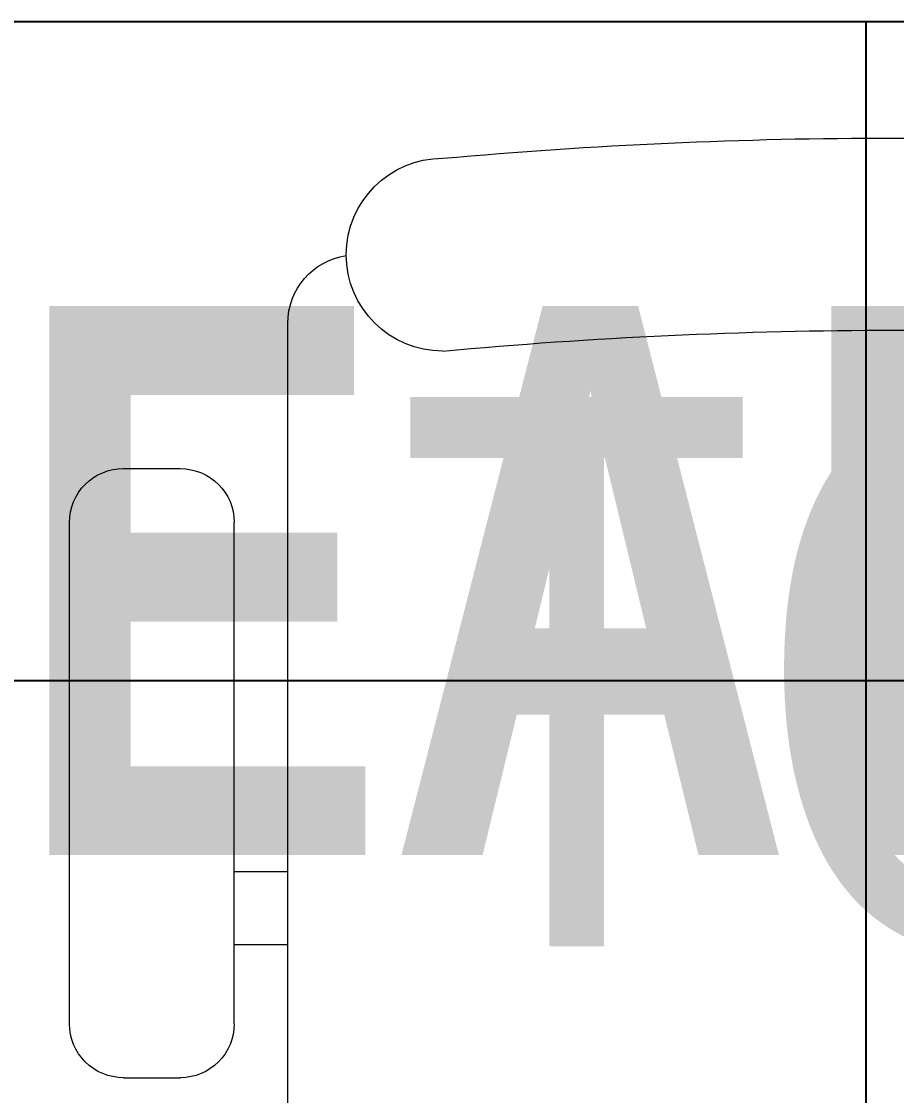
# Model space of a CAD drawing. Extents: x -178977 to 231842, y -29287 to 19916.
# Drawn here: x 45068.5 to 45387.1, y -6591.1 to -6200 of the extents above; entities that cross this region are included whole.
import ezdxf
from ezdxf import colors
from ezdxf.entities.mleader import LeaderData, LeaderLine
from ezdxf.math import Vec2, Vec3

# ---------------------------------------------------------------- set-up
doc = ezdxf.new("R2010")
doc.units = 0
doc.header["$LTSCALE"] = 0.25
doc.linetypes.add('DASHDOT', pattern=[25.4, 12.7, -6.35, 0, -6.35])
for name, color, linetype, lineweight in [('01-First Floor-FUR$0$72_EGR_BASE_TEXT', 252, 'Continuous', 5), ('01-First Floor-FUR$0$LOADING', 253, 'Continuous', 5), ('01-First Floor-FUR$0$Walls', 251, 'Continuous', 5), ('E-LITE-CIRC', 6, 'Continuous', 25), ('E-LITE-CLNG-CNDT', 6, 'DASHDOT', 35)]:
    doc.layers.add(name, color=color, linetype=linetype, lineweight=lineweight)
doc.layers.add('01-First Floor-FUR$0$FALSE CEILING', color=251, linetype='Continuous')
doc.styles.add('01-First Floor-FUR$0$X3G_ENTITY_9EC9', font='swisscl.ttf', dxfattribs={"height": 0.2})
doc.styles.add('DC_SIMPLEX', font='SIMPLEX.shx', dxfattribs={"width": 0.7})

# ---------------------------------------------------------------- blocks, each defined once
blk = doc.blocks.new('01-First Floor-FUR$0$GF21018-P')
at = {"color": 0}
for p, q in [((-0.2206958158158443, 0.4756307261486727), (-0.2206958158158443, 0.0674977280054634)), ((-0.2805980196294406, 0.3422072443699342), (-0.2598282612620899, 0.3422072443699342)), ((-0.3002131404457629, 0.322592123553612), (-0.3002131404457629, 0.1400010304266672)), ((-0.2402131404457641, 0.322592123553612), (-0.2402131404457641, 0.1400010304266708)), ((-0.2402131404457641, 0.2937232591883401), (-0.2206958158158443, 0.2937232591883365)), ((-0.2402131404457641, 0.2670847420663591), (-0.2206958158158443, 0.2670847420663591)), ((-0.2805980196294406, 0.1203859096103415), (-0.2598282612620899, 0.120385909610345))]:
    blk.add_line(p, q, dxfattribs=at)
for centre, radius, start, end in [((-0.2805980196294406, 0.322592123553612), 0.0196151208163253, 90, 180.0000000000001), ((-0.2598282612620899, 0.322592123553612), 0.0196151208163253, 359.9999999999999, 90), ((-0.2805980196294406, 0.1400010304266672), 0.0196151208163253, 180.0000000000001, 270.0000000000004), ((-0.2598282612620899, 0.1400010304266708), 0.0196151208163253, 270.0000000000006, 359.9999999999999), ((-0.1642902328567111, 0.0424977280054613), 0.0351139560901341, 90.00000000000004, 270), ((-4.0174444003e-06, 1.846735474002139), 1.776735474005004, 264.6945553321505, 275.3052680112835), ((-0.1956958158158457, 0.0674977280054634), 0.025, 179.9999999999999, 261.4720758531367), ((-3.2405935642e-06, 1.831363171438854), 1.831363171441721, 264.8532206013883, 275.1469821681523)]:
    blk.add_arc(centre, radius, start, end, dxfattribs=at)
blk = doc.blocks.new('01-First Floor-FUR')
at = {"layer": '01-First Floor-FUR$0$FALSE CEILING', "linetype": 'Continuous'}
for p, q in [((45375.99999994165, -9440.000000013259), (45375.99999994165, -6200.000000013259)), ((44775.99999994165, -6440.000000013259), (48975.99999999985, -6440.000000013259))]:
    blk.add_line(p, q, dxfattribs=at)
at = {"layer": '01-First Floor-FUR$0$FALSE CEILING'}
blk.add_lwpolyline([(44775.99999994165, -6200.000000013256), (48975.99999999985, -6200.000000013256), (48975.99999999985, -9440.000000013257), (44775.99999994165, -9440.000000013257)], close=True, dxfattribs=at)
at = {"layer": '01-First Floor-FUR$0$Walls'}
blk.add_line((48975.99999999983, -6200.000000013271), (44775.99999994162, -6200.000000013213), dxfattribs=at)
at = {"layer": '01-First Floor-FUR$0$LOADING', "extrusion": (-2.240207019314477e-05, 7.774263848676233e-06, 0.9999999997188542), "xscale": -1000, "yscale": 1000.000000000001, "zscale": 1000, "rotation": 180.0014107650308}
blk.add_blockref('01-First Floor-FUR$0$GF21018-P', (45386.13215360457, -6242.440166809401, -1.131224518695572), dxfattribs=at)
at = {"layer": '01-First Floor-FUR$0$72_EGR_BASE_TEXT', "insert": (47012.36269811448, -6303.604607167188, -0.06833273651452246), "char_height": 200, "width": 4223.970023355447, "attachment_point": 2, "style": '01-First Floor-FUR$0$X3G_ENTITY_9EC9'}
blk.add_mtext('{\\fSwis721 LtCn BT|b1|i0|c0|p34;EAR, NOSE, THROAT CONSULTATION / EXAMINATION ROOM}', dxfattribs=at)
blk = doc.blocks.new('ARR0W')
at = {"color": 45}
blk.add_ellipse((0, 0), major_axis=(0.4, -7.347638122934264e-17), ratio=0.4, dxfattribs=at)
at = {"color": 45, "ltscale": 0.5}
blk.add_solid([(-1.399999999994179, 0.1666666666569654), (-0.3999999999941792, 0), (-1.399999999994179, -0.1666666666860692)], dxfattribs=at)

msp = doc.modelspace()

# ---------------------------------------------------------------- block references
at = {"layer": 'E-LITE-CLNG-CNDT'}
msp.add_blockref('01-First Floor-FUR', (0, 0), dxfattribs=at)

# ---------------------------------------------------------------- leaders
at = {"layer": 'E-LITE-CIRC'}
ml = msp.add_multileader_mtext('Standard', dxfattribs=at)
ml.set_content('{\\Fdc_el_romans|c0;\\W0.8;TO\\Fromans|c0; \\Fsimplex|c0;UPP-F1/S24}', color=256, style='DC_SIMPLEX')
ml.set_leader_properties()
ml.set_arrow_properties(name='ARR0W')
ml.build(insert=Vec2(0, 0))
ml.multileader.update_dxf_attribs({"dogleg_length": 200, "arrow_head_size": 140, "scale": 100})
ctx = ml.context
ctx.base_point, ctx.scale, ctx.char_height, ctx.arrow_head_size, ctx.landing_gap_size, ctx.plane_origin, ctx.plane_x_axis, ctx.plane_y_axis = Vec3(45065.28514293203, -6470.105375756621, -1.620638385539667e-05), 100, 200, 140, 140, Vec3(61787.6581792568, -13615.55966324404, -1.620638385539663e-05), Vec3(0.9999999999998671, 5.157058348692625e-07, 2.106545432364483e-33), Vec3(-5.157058348692625e-07, 0.9999999999998671, -4.038416439073071e-23)
notes = []
notes.append((ctx, [(0, (1, 1, 0), (44956.49472797682, -6470.105431860473, -1.620638385539667e-05), (0.9999999999998671, 5.157058348692625e-07, 2.106545432364483e-33), 108.7904149552201, [(0, [(44722.51291253153, -7039.190979694058, -1.620638385539668e-05)], 0, [])])]))
ctx.mtext.insert, ctx.mtext.text_direction, ctx.mtext.rotation, ctx.mtext.flow_direction = Vec3(45205.28507417123, -6336.771970224489, -1.620638385539668e-05), Vec3(0.9999999999998671, 5.157058343419065e-07, 2.106562423161298e-33), 5.157058343419293e-07, 5
for ctx, leaders in notes:
    for number, flags, end, landing, length, lines in leaders:
        leader = LeaderData()
        leader.index, (leader.has_last_leader_line, leader.has_dogleg_vector, leader.attachment_direction) = number, flags
        leader.last_leader_point, leader.dogleg_vector, leader.dogleg_length = Vec3(end), Vec3(landing), length
        for number, points, colour, breaks in lines:
            line = LeaderLine()
            line.index, line.vertices, line.color, line.breaks = number, Vec3.list(points), colors.encode_raw_color(colour), breaks
            leader.lines.append(line)
        ctx.leaders.append(leader)

doc.saveas('drawing.dxf')
